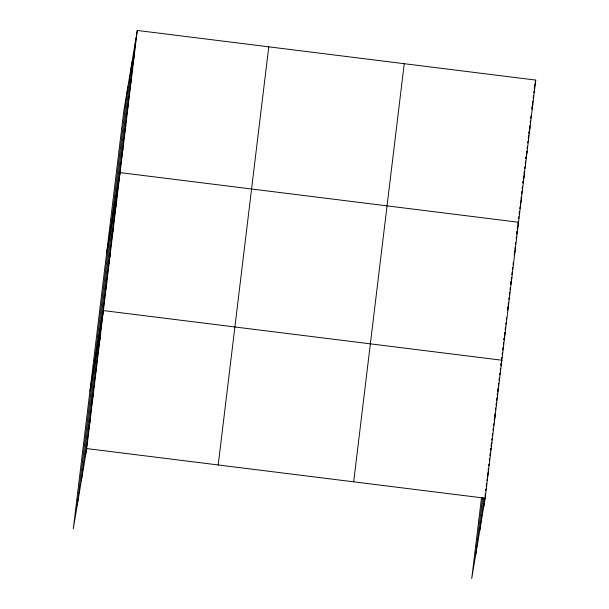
<?xml version="1.0" encoding="UTF-8"?>
<svg xmlns="http://www.w3.org/2000/svg" width="609" height="609" viewBox="0 0 609 609"><rect width="100%" height="100%" fill="white"/><g stroke="black" fill="none" stroke-linecap="round" stroke-linejoin="round"><path stroke-width="0.91" d="M77.252 505.105L127.821 86.988M81.362 480.577L131.925 62.453M85.344 456.765L135.906 38.649M137.276 30.45L123.833 110.792L73.27 528.916L86.714 448.574L137.276 30.45L535.73 80.084L485.167 498.208L471.724 578.55L481.513 497.599M218.205 464.949L268.767 46.832M353.677 481.826L404.239 63.701M475.705 554.738L482.602 497.705M479.808 530.211L483.706 498.017M483.797 506.399L484.794 498.124M485.015 496.282L485.35 493.518M485.685 490.763L485.906 488.92M486.241 486.165L486.576 483.401M486.911 480.646L487.131 478.803M487.466 476.04L487.801 473.284M488.136 470.521L488.357 468.686M488.692 465.923L488.913 464.088M489.354 460.404L489.583 458.569M489.91 455.806L490.245 453.05M490.801 448.445L490.58 450.287L490.923 448.475M491.136 445.689L491.471 442.926M491.806 440.17L492.026 438.328M492.361 435.572L492.582 433.73M493.031 430.053L493.252 428.211M493.587 425.447L493.808 423.613M494.249 419.928L494.47 418.094M494.805 415.33L495.033 413.496M495.475 409.811L495.696 407.977M496.031 405.213L496.365 402.458M496.586 400.615L496.921 397.852M497.477 393.254L497.256 395.096L497.599 393.285M497.812 390.498L498.147 387.735M498.482 384.979L498.702 383.137M499.037 380.374L499.365 377.618M499.7 374.855L499.928 373.02M500.255 370.257L500.484 368.422M500.925 364.738L501.146 362.903M501.481 360.14L501.816 357.384M502.151 354.621L502.372 352.778M502.707 350.023L503.042 347.259M503.377 344.504L503.597 342.661M504.153 338.064L503.932 339.906L504.275 338.094M504.595 334.387L504.823 332.544M505.15 329.781L505.485 327.025M505.82 324.262L506.041 322.427M506.376 319.664L506.597 317.829M507.601 309.547L507.936 306.791M508.157 304.949L508.492 302.186M508.827 299.43L509.048 297.588M509.383 294.832L509.71 292.069M510.045 289.313L510.273 287.471M510.936 281.952L510.601 284.707L511.864 277.438M511.271 279.188L511.491 277.354M511.826 274.59L512.161 271.835M512.496 269.071L512.717 267.237M513.052 264.473L513.273 262.631M514.278 254.356L514.605 251.593M514.94 248.837L515.168 246.995M515.496 244.239L515.724 242.397M516.166 238.72L516.386 236.878M516.721 234.115L517.056 231.359M517.391 228.619L517.604 226.792M517.939 224.059L518.16 222.239M518.602 218.593L518.822 216.766M519.15 214.033L519.485 211.3M519.812 208.567L520.033 206.748M520.36 204.007L520.581 202.188M521.022 198.542L521.243 196.722M521.578 193.989L521.905 191.256M522.233 188.516L522.453 186.697M523.116 181.231L522.895 183.05L523.2 181.231M523.451 178.498L523.671 176.671M523.999 173.938L524.334 171.205M524.661 168.472L524.882 166.645M525.209 163.912L525.544 161.179M525.871 158.447L526.092 156.627M526.534 152.981L526.755 151.154M527.082 148.421L527.303 146.602M527.744 142.955L527.965 141.136M528.3 138.395L528.627 135.662M528.962 132.929L529.183 131.11M529.51 128.377L529.838 125.637M530.173 122.904L530.393 121.084M530.721 118.352L531.056 115.619M531.931 108.326L532.266 105.593M532.593 102.86L532.814 101.033M533.149 98.3L533.476 95.567M533.811 92.834L534.032 91.007M133.044 62.339L134.414 54.14M130.174 86.029L131.552 77.838M127.311 109.727L128.682 101.528M124.449 133.417L125.819 125.226M121.579 157.114L122.949 148.916M106.644 252.956L120.087 172.613L518.541 222.247L517.323 229.524M115.383 208.4L116.753 200.209M112.041 235.995L113.411 227.804M108.707 263.598L110.077 255.399M105.365 291.193L106.735 282.995M89.957 390.94L103.401 310.59L501.854 360.224L500.941 365.689M98.696 346.384L100.066 338.185M95.354 373.979L96.724 365.781M92.02 401.575L93.39 393.384M88.678 429.17L90.056 420.979M534.359 88.275L535.73 80.084M531.954 109.239L532.867 103.774M528.932 133.843L529.997 127.471M525.917 158.447L526.222 156.627M526.526 154.808L527.135 151.161M523.504 179.411L524.273 174.859M520.337 204.921L521.403 198.549M516.721 233.087L517.018 231.321M514.285 255.3L515.199 249.842M507.609 310.499L508.53 305.033M504.579 336.267L505.188 332.628M497.903 391.465L498.512 387.819M494.264 420.88L495.178 415.414M491.227 446.656L491.844 443.009M487.436 476.984L488.502 470.605M86.714 448.574L485.167 498.208"/></g></svg>
